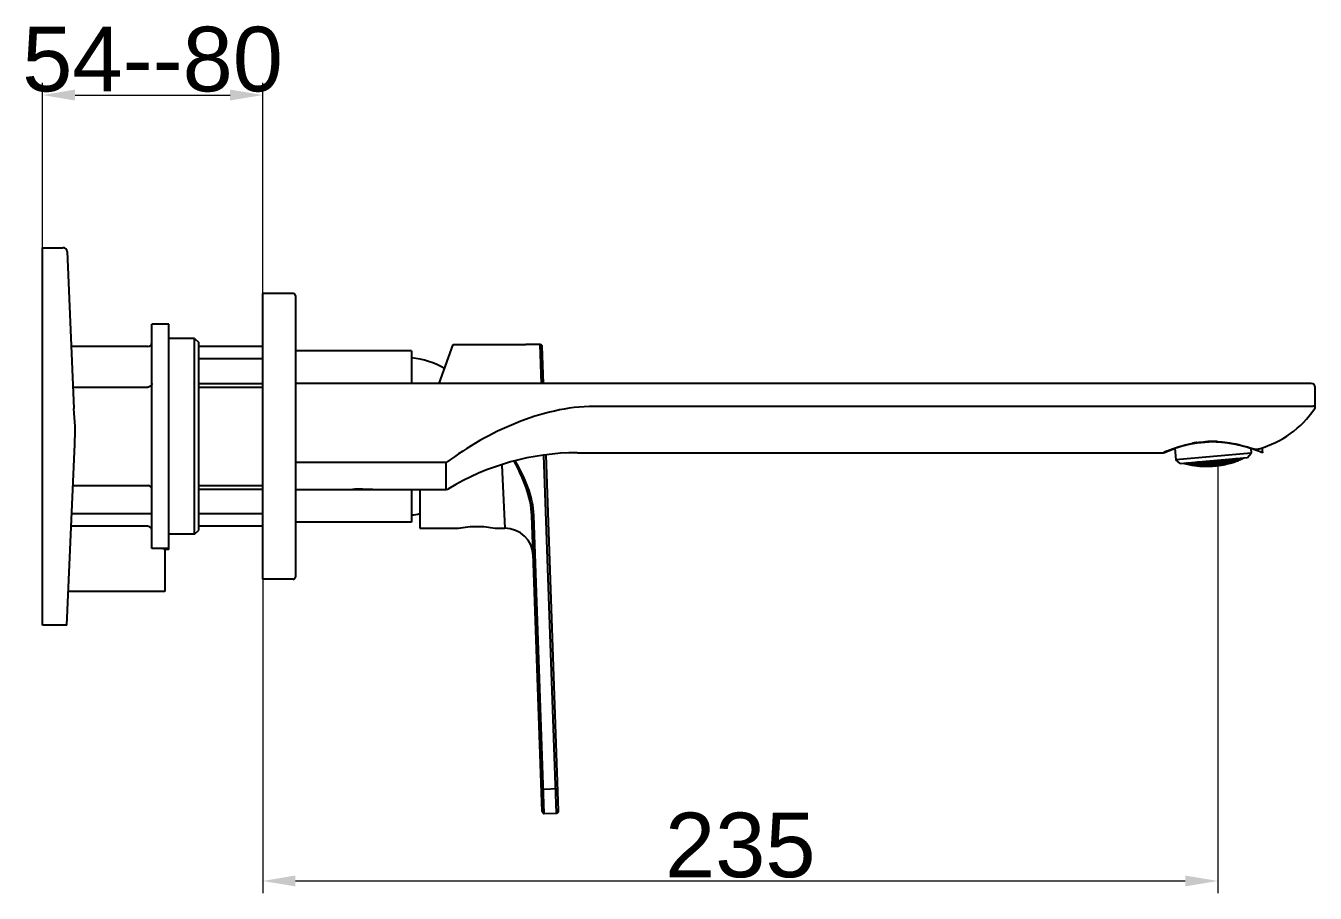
# Model space of a CAD drawing. Header units: millimetres. Extents: x 0 to 460316, y -63250 to 103204.
# Drawn here: x 204769.4 to 205085.5, y 47240.8 to 47453.4 of the extents above; entities that cross this region are included whole.
import ezdxf

# ---------------------------------------------------------------- set-up
doc = ezdxf.new("R2010")
doc.units = ezdxf.units.MM
doc.header["$LTSCALE"] = 25
doc.linetypes.add('HIDDEN', pattern=[9.525, 6.35, -3.175])
doc.layers.add('02___PRT_ALL_AXES', color=7, linetype='Continuous')
doc.layers.add('DEFAULT_2', color=8, linetype='HIDDEN')
doc.styles.add('样式 1', font='arial.ttf')
doc.dimstyles.new('标准12号', dxfattribs={"dimtxt": 10, "dimasz": 8, "dimexe": 3, "dimexo": 0, "dimtad": 1, "dimdec": 1, "dimdsep": 46, "dimtxsty": '样式 1', "dimcen": 0, "dimclrd": 256, "dimclre": 256, "dimclrt": 7, "dimadec": 0, "dimazin": 0, "dimtfac": 1, "dimtdec": 1, "dimtmove": 0, "dimatfit": 3, "dimfxl": 4, "dimlwd": 9, "dimlwe": 9, "dimarcsym": 0})

# ---------------------------------------------------------------- blocks, each defined once
blk = doc.blocks.new('*D416')
at = {"lineweight": 9}
for p, q in [((204773.45, 47399.05), (204773.45, 47439.46)), ((204827.45, 47387.78), (204827.45, 47439.46)), ((204781.45, 47436.46), (204819.45, 47436.46))]:
    blk.add_line(p, q, dxfattribs=at)
for points in [[(204781.45, 47437.79), (204781.45, 47435.12), (204773.45, 47436.46)], [(204819.45, 47437.79), (204819.45, 47435.12), (204827.45, 47436.46)]]:
    blk.add_solid(points)
at = {"layer": 'Defpoints', "color": 0}
for p in [(204827.45, 47436.46), (204773.45, 47399.05), (204827.45, 47387.78)]:
    blk.add_point(p, dxfattribs=at)
at = {"color": 7, "insert": (204800.45, 47445.17), "char_height": 10, "attachment_point": 5, "style": '样式 1'}
blk.add_mtext('{\\H1.58333x;54--80}', dxfattribs=at)
blk = doc.blocks.new('*D417')
at = {"lineweight": 9}
for p, q in [((205061.58, 47345.66), (205061.58, 47240.84)), ((204827.45, 47317.8), (204827.45, 47240.84)), ((204835.45, 47243.84), (205053.58, 47243.84))]:
    blk.add_line(p, q, dxfattribs=at)
for points in [[(204835.45, 47245.18), (204835.45, 47242.51), (204827.45, 47243.84)], [(205053.58, 47245.18), (205053.58, 47242.51), (205061.58, 47243.84)]]:
    blk.add_solid(points)
at = {"layer": 'Defpoints', "color": 0}
for p in [(205061.58, 47345.66), (204827.45, 47317.8), (205061.58, 47243.84)]:
    blk.add_point(p, dxfattribs=at)
at = {"color": 7, "insert": (204944.52, 47252.56), "char_height": 10, "attachment_point": 5, "style": '样式 1'}
blk.add_mtext('{\\H1.58333x;235}', dxfattribs=at)

msp = doc.modelspace()

# ---------------------------------------------------------------- linework, layer by layer
at = {"color": 7, "linetype": 'Continuous'}
for p, q in [((204773.45, 47306.55), (204773.45, 47399.05)), ((204773.45, 47399.05), (204778.49, 47399.05)), ((204779.49, 47398.09), (204781.16, 47359.61)), ((204827.45, 47317.8), (204827.45, 47387.8)), ((204834.95, 47387.8), (204827.45, 47387.8)), ((204835.45, 47387.3), (204835.45, 47318.3)), ((204799.25, 47374.8), (204780.5, 47374.8)), ((204810.75, 47376.8), (204804.45, 47376.8)), ((204810.75, 47328.8), (204810.75, 47376.8)), ((204810.75, 47376.8), (204811.75, 47375.8)), ((204811.75, 47329.8), (204811.75, 47375.8)), ((204870.68, 47365.8), (204874.14, 47375.3)), ((204874.14, 47375.3), (204891.95, 47375.3)), ((204895.8, 47365.8), (204895.47, 47375.3)), ((204896.29, 47365.8), (204895.97, 47374.81)), ((204863.95, 47373.8), (204835.45, 47373.8)), ((204863.95, 47373.8), (204863.95, 47365.8)), ((204780.93, 47364.86), (204799.25, 47364.86)), ((204811.75, 47365.76), (204827.45, 47365.76)), ((204811.75, 47364.86), (204827.45, 47364.86)), ((205084.45, 47365.8), (204835.45, 47365.8)), ((205085.45, 47360.12), (205085.45, 47364.8)), ((205077.4, 47360.14), (204908.69, 47360.14)), ((205077.45, 47360.14), (205077.4, 47360.14)), ((204779.45, 47306.55), (204781.37, 47350.88)), ((204904.62, 47348.8), (205048.15, 47348.8)), ((205051.03, 47349.93), (205051.27, 47347.08)), ((205055.52, 47351.12), (205060.32, 47351.54)), ((205056.05, 47351.17), (205055.53, 47351.12)), ((205059.66, 47351.54), (205056.05, 47351.17)), ((205059.74, 47351.54), (205056.06, 47351.16)), ((205069.68, 47349.95), (205069.79, 47348.7)), ((204872.45, 47346.38), (204835.45, 47346.38)), ((204872.45, 47339.8), (204872.45, 47346.38)), ((204886.06, 47345.78), (204886.77, 47330.3)), ((204899.47, 47260.49), (204896.4, 47348.23)), ((204899.95, 47261.01), (204896.9, 47348.27)), ((205069.79, 47348.7), (205051.27, 47347.08)), ((205052.36, 47346.17), (205051.27, 47347.08)), ((205052.36, 47346.17), (205068.88, 47347.62)), ((205053.25, 47346.25), (205053.28, 47346.24)), ((205053.25, 47346.25), (205053.28, 47346.24)), ((205053.28, 47346.25), (205053.26, 47346.25)), ((205053.28, 47346.25), (205053.26, 47346.25)), ((205053.37, 47346.22), (205053.37, 47346.26)), ((205053.56, 47346.27), (205053.54, 47346.28)), ((205053.56, 47346.27), (205053.54, 47346.28)), ((205053.56, 47346.28), (205053.56, 47346.27)), ((205053.61, 47346.16), (205053.6, 47346.16)), ((205053.61, 47346.16), (205053.6, 47346.16)), ((205053.72, 47346.23), (205053.84, 47346.28)), ((205054.09, 47346.04), (205054.09, 47346.09)), ((205054.27, 47346), (205054.25, 47346.01)), ((205054.32, 47346.04), (205054.3, 47346.2)), ((205054.31, 47345.99), (205054.9, 47346.04)), ((205054.32, 47345.99), (205054.38, 47345.98)), ((205054.32, 47345.99), (205054.38, 47345.98)), ((205054.38, 47345.98), (205054.47, 47345.96)), ((205054.38, 47345.98), (205054.47, 47345.96)), ((205054.48, 47346.34), (205054.5, 47346.19)), ((205054.61, 47346.3), (205054.5, 47346.19)), ((205054.58, 47345.93), (205054.62, 47345.92)), ((205054.58, 47345.93), (205054.62, 47345.92)), ((205054.59, 47345.93), (205054.59, 47345.9)), ((205054.61, 47346.02), (205054.62, 47345.92)), ((205054.65, 47346.15), (205054.76, 47346.26)), ((205054.66, 47346.02), (205054.67, 47345.87)), ((205054.7, 47346.38), (205054.71, 47346.3)), ((205055.1, 47345.91), (205055.09, 47345.99)), ((205055.19, 47345.99), (205055.16, 47345.99)), ((205055.18, 47345.99), (205055.16, 47345.99)), ((205055.17, 47346.21), (205055.19, 47345.99)), ((205055.18, 47345.99), (205055.19, 47345.99)), ((205055.18, 47345.99), (205055.18, 47345.96)), ((205055.32, 47345.96), (205055.3, 47346.2)), ((205055.4, 47346.42), (205055.42, 47346.22)), ((205055.53, 47346.37), (205055.42, 47346.22)), ((205055.57, 47346.19), (205055.68, 47346.34)), ((205055.62, 47346.46), (205055.63, 47346.38)), ((205055.95, 47346.03), (205055.96, 47345.89)), ((205056.07, 47345.99), (205055.96, 47345.89)), ((205056.11, 47345.87), (205056.23, 47345.97)), ((205056.17, 47346), (205056.14, 47346.31)), ((205056.32, 47346.52), (205056.33, 47346.35)), ((205056.43, 47346.53), (205056.33, 47346.35)), ((205056.48, 47345.6), (205056.53, 47345.59)), ((205056.48, 47345.6), (205056.53, 47345.59)), ((205056.49, 47346.32), (205056.59, 47346.53)), ((205056.62, 47345.95), (205056.64, 47345.74)), ((205056.78, 47345.73), (205056.76, 47345.94)), ((205056.88, 47345.97), (205056.86, 47346.16)), ((205056.99, 47346.12), (205056.88, 47345.97)), ((205057.03, 47345.95), (205057.14, 47346.1)), ((205057.08, 47346.14), (205057.05, 47346.53)), ((205057.08, 47345.67), (205057.09, 47345.67)), ((205057.08, 47345.67), (205057.09, 47345.67)), ((205057.24, 47346.6), (205057.24, 47346.59)), ((205057.24, 47346.6), (205057.24, 47346.59)), ((205057.24, 47346.6), (205057.24, 47346.59)), ((205057.4, 47345.83), (205057.41, 47345.7)), ((205057.49, 47345.77), (205057.41, 47345.7)), ((205057.56, 47345.69), (205057.68, 47345.79)), ((205057.56, 47345.66), (205057.57, 47345.66)), ((205057.62, 47345.82), (205057.6, 47346.11)), ((205057.79, 47346.15), (205057.77, 47346.39)), ((205057.89, 47346.35), (205057.79, 47346.15)), ((205057.94, 47346.14), (205058.04, 47346.34)), ((205057.99, 47346.38), (205057.96, 47346.66)), ((205058.07, 47345.8), (205058.09, 47345.61)), ((205058.22, 47345.6), (205058.21, 47345.8)), ((205058.32, 47345.83), (205058.31, 47346.01)), ((205058.44, 47345.98), (205058.32, 47345.83)), ((205058.48, 47345.82), (205058.59, 47345.97)), ((205058.53, 47346.01), (205058.5, 47346.37)), ((205058.69, 47346.44), (205058.66, 47346.72)), ((205058.79, 47346.69), (205058.69, 47346.44)), ((205058.84, 47346.44), (205058.94, 47346.68)), ((205058.84, 47345.74), (205058.85, 47345.62)), ((205058.93, 47345.69), (205058.85, 47345.62)), ((205058.88, 47346.73), (205058.86, 47346.74)), ((205058.88, 47346.73), (205058.86, 47346.74)), ((205058.88, 47346.74), (205058.88, 47346.73)), ((205059, 47345.61), (205059.12, 47345.72)), ((205059, 47345.59), (205059.02, 47345.59)), ((205059.06, 47345.74), (205059.04, 47346.01)), ((205059.06, 47345.74), (205059.12, 47345.74)), ((205059.06, 47345.74), (205059.12, 47345.74)), ((205059.23, 47346.07), (205059.21, 47346.29)), ((205059.34, 47346.26), (205059.23, 47346.07)), ((205059.38, 47346.06), (205059.49, 47346.26)), ((205059.43, 47346.3), (205059.39, 47346.75)), ((205059.51, 47345.75), (205059.53, 47345.58)), ((205059.66, 47345.58), (205059.64, 47345.76)), ((205059.66, 47345.58), (205059.96, 47345.6)), ((205059.76, 47345.8), (205059.75, 47345.96)), ((205059.87, 47345.95), (205059.76, 47345.8)), ((205059.91, 47345.8), (205060.02, 47345.95)), ((205059.97, 47345.98), (205059.94, 47346.33)), ((205060.02, 47345.98), (205059.97, 47345.98)), ((205060.02, 47345.98), (205059.97, 47345.98)), ((205060.13, 47346.41), (205060.1, 47346.68)), ((205060.23, 47346.65), (205060.13, 47346.41)), ((205060.27, 47346.41), (205060.38, 47346.65)), ((205060.28, 47345.74), (205060.29, 47345.64)), ((205060.37, 47345.71), (205060.29, 47345.64)), ((205060.31, 47346.87), (205060.32, 47346.7)), ((205060.44, 47345.64), (205060.55, 47345.74)), ((205060.44, 47345.62), (205060.45, 47345.62)), ((205060.5, 47345.76), (205060.48, 47346.02)), ((205060.55, 47345.77), (205060.5, 47345.76)), ((205060.55, 47345.77), (205060.5, 47345.76)), ((205060.63, 47345.61), (205060.66, 47345.61)), ((205060.66, 47346.08), (205060.65, 47346.3)), ((205060.77, 47346.28), (205060.66, 47346.08)), ((205060.81, 47346.09), (205060.92, 47346.29)), ((205060.86, 47346.32), (205060.83, 47346.75)), ((205060.91, 47346.33), (205060.86, 47346.32)), ((205060.91, 47346.33), (205060.86, 47346.32)), ((205060.94, 47345.8), (205060.96, 47345.65)), ((205061.01, 47346.93), (205061.01, 47346.86)), ((205061.09, 47345.66), (205061.07, 47345.82)), ((205061.19, 47345.87), (205061.18, 47346.02)), ((205061.3, 47346.01), (205061.19, 47345.87)), ((205061.34, 47345.88), (205061.45, 47346.03)), ((205061.37, 47346.38), (205061.4, 47346.05)), ((205061.39, 47345.68), (205061.42, 47345.68)), ((205061.45, 47346.06), (205061.4, 47346.05)), ((205061.45, 47346.06), (205061.4, 47346.05)), ((205061.56, 47346.47), (205061.53, 47346.74)), ((205061.66, 47346.72), (205061.56, 47346.47)), ((205061.7, 47346.49), (205061.81, 47346.73)), ((205061.71, 47345.76), (205061.7, 47345.85)), ((205061.8, 47345.83), (205061.71, 47345.76)), ((205061.73, 47346.99), (205061.75, 47346.77)), ((205061.86, 47345.76), (205061.77, 47345.75)), ((205061.77, 47345.72), (205061.8, 47345.72)), ((205061.8, 47345.69), (205061.77, 47345.69)), ((205061.86, 47345.77), (205061.98, 47345.87)), ((205061.86, 47345.77), (205062.03, 47345.79)), ((205061.92, 47345.89), (205061.9, 47346.12)), ((205061.97, 47345.9), (205061.92, 47345.89)), ((205061.97, 47345.9), (205061.92, 47345.89)), ((205062.09, 47346.2), (205062.07, 47346.4)), ((205062.2, 47346.4), (205062.09, 47346.2)), ((205062.24, 47346.22), (205062.34, 47346.42)), ((205062.29, 47346.44), (205062.25, 47346.86)), ((205062.33, 47346.46), (205062.29, 47346.44)), ((205062.33, 47346.46), (205062.29, 47346.44)), ((205062.37, 47345.96), (205062.38, 47345.82)), ((205062.44, 47346.97), (205062.43, 47347.05)), ((205062.51, 47345.84), (205062.5, 47345.99)), ((205062.61, 47346.04), (205062.6, 47346.18)), ((205062.76, 47346.06), (205062.87, 47346.21)), ((205062.82, 47346.23), (205062.79, 47346.54)), ((205062.86, 47346.24), (205062.82, 47346.23)), ((205062.86, 47346.24), (205062.82, 47346.23)), ((205062.98, 47346.64), (205062.95, 47346.9)), ((205063.08, 47346.89), (205062.98, 47346.64)), ((205063.12, 47346.67), (205063.23, 47346.91)), ((205063.13, 47345.98), (205063.12, 47346.06)), ((205063.22, 47346.06), (205063.13, 47345.98)), ((205063.16, 47347.12), (205063.17, 47346.95)), ((205063.21, 47346.96), (205063.17, 47346.95)), ((205063.21, 47346.96), (205063.17, 47346.95)), ((205063.19, 47345.95), (205063.22, 47345.95)), ((205063.19, 47345.95), (205063.22, 47345.95)), ((205063.28, 47345.99), (205063.29, 47345.99)), ((205063.29, 47346.02), (205063.39, 47346.11)), ((205063.34, 47346.11), (205063.32, 47346.33)), ((205063.39, 47346.12), (205063.34, 47346.11)), ((205063.39, 47346.12), (205063.34, 47346.11)), ((205063.51, 47346.42), (205063.49, 47346.62)), ((205063.61, 47346.62), (205063.51, 47346.42)), ((205063.65, 47346.45), (205063.76, 47346.65)), ((205063.7, 47346.67), (205063.67, 47347.07)), ((205063.75, 47346.69), (205063.7, 47346.67)), ((205063.75, 47346.69), (205063.7, 47346.67)), ((205063.78, 47346.21), (205063.79, 47346.09)), ((205063.92, 47346.12), (205063.91, 47346.25)), ((205064.03, 47346.31), (205064.01, 47346.45)), ((205064.17, 47346.34), (205064.28, 47346.49)), ((205064.23, 47346.5), (205064.2, 47346.81)), ((205064.27, 47346.52), (205064.23, 47346.5)), ((205064.27, 47346.52), (205064.23, 47346.5)), ((205064.39, 47346.92), (205064.37, 47347.17)), ((205064.49, 47347.17), (205064.39, 47346.92)), ((205064.53, 47346.96), (205064.64, 47347.2)), ((205064.54, 47346.3), (205064.53, 47346.38)), ((205064.64, 47346.38), (205064.54, 47346.3)), ((205064.61, 47347.24), (205064.58, 47347.23)), ((205064.61, 47347.24), (205064.58, 47347.23)), ((205064.58, 47347.24), (205064.58, 47347.23)), ((205064.67, 47346.32), (205064.69, 47346.33)), ((205064.69, 47346.35), (205064.8, 47346.44)), ((205064.74, 47346.44), (205064.73, 47346.65)), ((205064.79, 47346.46), (205064.74, 47346.44)), ((205064.79, 47346.46), (205064.74, 47346.44)), ((205064.91, 47346.34), (205064.87, 47346.32)), ((205064.91, 47346.34), (205064.87, 47346.32)), ((205064.89, 47346.35), (205064.91, 47346.36)), ((205064.89, 47346.35), (205064.91, 47346.36)), ((205064.91, 47346.75), (205064.9, 47346.94)), ((205065.02, 47346.95), (205064.91, 47346.75)), ((205065.06, 47346.79), (205065.17, 47346.99)), ((205065.11, 47347.01), (205065.09, 47347.29)), ((205065.15, 47347.02), (205065.11, 47347.01)), ((205065.15, 47347.02), (205065.11, 47347.01)), ((205065.18, 47346.57), (205065.19, 47346.46)), ((205065.32, 47346.5), (205065.31, 47346.62)), ((205065.43, 47346.69), (205065.42, 47346.81)), ((205065.63, 47346.89), (205065.61, 47347.18)), ((205065.67, 47346.91), (205065.63, 47346.89)), ((205065.67, 47346.91), (205065.63, 47346.89)), ((205065.79, 47347.3), (205065.79, 47347.35)), ((205065.94, 47346.72), (205065.93, 47346.8)), ((205065.94, 47347.35), (205065.94, 47347.36)), ((205065.94, 47347.35), (205065.94, 47347.36)), ((205066.04, 47346.82), (205065.94, 47346.72)), ((205066.08, 47346.78), (205066.09, 47346.78)), ((205066.08, 47346.78), (205066.09, 47346.78)), ((205066.09, 47346.76), (205066.08, 47346.75)), ((205066.09, 47346.76), (205066.08, 47346.76)), ((205066.09, 47346.78), (205066.2, 47346.88)), ((205066.14, 47346.87), (205066.13, 47347.07)), ((205066.19, 47346.89), (205066.14, 47346.87)), ((205066.19, 47346.89), (205066.14, 47346.87)), ((205066.31, 47347.18), (205066.29, 47347.36)), ((205066.42, 47347.39), (205066.31, 47347.18)), ((205066.46, 47347.24), (205066.55, 47347.41)), ((205066.58, 47347.04), (205066.59, 47346.94)), ((205066.71, 47346.99), (205066.71, 47347.1)), ((205066.72, 47347), (205066.71, 47346.99)), ((205066.72, 47347), (205066.71, 47346.99)), ((205066.72, 47347), (205066.71, 47346.99)), ((205066.71, 47346.96), (205066.73, 47346.97)), ((205066.71, 47346.96), (205066.73, 47346.97)), ((205066.73, 47346.97), (205066.72, 47347)), ((205066.82, 47347.17), (205066.81, 47347.29)), ((205066.9, 47347.27), (205066.82, 47347.17)), ((205066.98, 47347.1), (205067.01, 47347.1)), ((205067.02, 47347.45), (205067.02, 47347.38)), ((205067.07, 47347.4), (205067.02, 47347.38)), ((205067.07, 47347.4), (205067.02, 47347.38)), ((205067.14, 47347.16), (205067.14, 47347.17)), ((205067.43, 47347.36), (205067.32, 47347.26)), ((205067.32, 47347.26), (205067.32, 47347.32)), ((205067.38, 47347.26), (205067.37, 47347.26)), ((205067.38, 47347.26), (205067.37, 47347.26)), ((205067.44, 47347.37), (205067.43, 47347.36)), ((205067.44, 47347.37), (205067.43, 47347.36)), ((205067.46, 47347.31), (205067.47, 47347.32)), ((205067.46, 47347.31), (205067.47, 47347.32)), ((205067.47, 47347.33), (205067.58, 47347.43)), ((205067.47, 47347.32), (205067.47, 47347.33)), ((205067.47, 47347.32), (205067.47, 47347.33)), ((205067.48, 47347.31), (205067.47, 47347.3)), ((205067.48, 47347.31), (205067.47, 47347.3)), ((205067.52, 47347.5), (205067.53, 47347.42)), ((205067.58, 47347.44), (205067.53, 47347.42)), ((205067.58, 47347.44), (205067.53, 47347.42)), ((205067.61, 47347.37), (205067.59, 47347.36)), ((205067.61, 47347.37), (205067.59, 47347.36)), ((205067.82, 47347.46), (205067.82, 47347.46)), ((205067.97, 47347.54), (205067.93, 47347.52)), ((205067.97, 47347.54), (205067.93, 47347.52)), ((205068.88, 47347.62), (205069.79, 47348.7)), ((205059.66, 47345.5), (205059.69, 47345.5)), ((204780.93, 47340.73), (204799.25, 47340.73)), ((204811.75, 47340.73), (204827.45, 47340.73)), ((204811.75, 47339.83), (204827.45, 47339.83)), ((204835.45, 47339.8), (204872.45, 47339.8)), ((204863.95, 47339.8), (204863.95, 47331.8)), ((204865.95, 47339.8), (204865.95, 47330.3)), ((204800.25, 47333.8), (204780.63, 47333.8)), ((204893.42, 47333.39), (204893.92, 47333.4)), ((204895.95, 47260.87), (204893.42, 47333.39)), ((204896.47, 47260.38), (204893.92, 47333.4)), ((204799.25, 47330.8), (204780.5, 47330.8)), ((204810.75, 47328.8), (204811.75, 47329.8)), ((204863.95, 47331.8), (204835.45, 47331.8)), ((204884.45, 47330.3), (204886.77, 47330.3)), ((204810.75, 47328.8), (204804.45, 47328.8)), ((204834.95, 47317.8), (204827.45, 47317.8)), ((204779.45, 47306.55), (204773.45, 47306.55)), ((204895.76, 47266.36), (204896.26, 47266.38)), ((204896.26, 47266.38), (204899.76, 47266.5)), ((204896.47, 47260.38), (204899.47, 47260.49))]:
    msp.add_line(p, q, dxfattribs=at)
for centre, radius, start, end in [((204778.49, 47398.05), 1, 2.4799, 90.0002), ((204834.95, 47387.3), 0.5, 0, 90), ((204799.25, 47375.8), 1, 270, 0), ((204895.47, 47374.8), 0.5, 2.0018, 90), ((205084.45, 47364.8), 1, 0, 90), ((205064.83, 47373.62), 24.83, 286.1842, 325.432), ((205084.45, 47360.1), 1, 325.4318, 0.0004), ((204904.62, 47287.8), 61, 90.0004, 121.2582), ((205053.38, 47346.84), 0.605, 256.7649, 259.7511), ((205058.91, 47366.44), 20.97, 254.4235, 254.7081), ((205057.1, 47358.99), 13.3, 253.311, 253.7482), ((205058.15, 47364.2), 18.6, 255.138, 255.3146), ((205053.54, 47346.81), 0.617, 254.6741, 259.7674), ((205058.14, 47364.18), 18.59, 255.3145, 255.8557), ((205058.19, 47364.16), 18.58, 255.158, 257.4446), ((205057.67, 47364.12), 18.33, 256.7987, 257.228), ((205053.36, 47346.84), 0.605, 290.2489, 293.2351), ((205058.13, 47364.15), 18.55, 255.9, 257.427), ((205057.99, 47359.18), 13.66, 251.3311, 251.738), ((205057.95, 47359.05), 13.52, 251.735, 253.9767), ((205058.06, 47359.09), 13.57, 251.3518, 253.5828), ((205057.4, 47364.03), 18.1, 258.6451, 260.9497), ((205057.35, 47364.02), 18.06, 258.8657, 260.9235), ((205054.11, 47346.59), 0.545, 268.495, 281.505), ((205057.41, 47358.77), 13.16, 255.6611, 255.8725), ((205057.4, 47358.75), 13.14, 255.8725, 256.083), ((205058.02, 47358.95), 13.43, 253.5861, 254.0011), ((205057.4, 47358.73), 13.12, 256.083, 256.2927), ((205054.26, 47346.55), 0.546, 268.4846, 272.815), ((205057.5, 47358.76), 13.16, 255.7729, 255.9474), ((205054.26, 47346.55), 0.545, 272.8402, 281.516), ((205057.86, 47364.05), 18.36, 258.8678, 259.4067), ((205057.91, 47364.06), 18.39, 258.8888, 259.1122), ((205059.46, 47359.47), 14.04, 249.0873, 249.7843), ((205058.64, 47364.15), 18.67, 257.1148, 257.4666), ((205059.57, 47359.5), 14.07, 249.0415, 249.4278), ((205058.91, 47359.19), 13.75, 251.5068, 251.8932), ((205054.89, 47346.62), 0.781, 247.0195, 249.2738), ((205059.55, 47359.46), 14.02, 249.4278, 249.7908), ((205054.87, 47346.57), 0.72, 249.2444, 254.0094), ((205058.87, 47359.07), 13.62, 251.8908, 253.8857), ((205058.98, 47359.09), 13.65, 251.5148, 253.7483), ((205058.71, 47366.4), 20.92, 258.8867, 260.4813), ((205057.08, 47363.95), 17.81, 262.3484, 262.5451), ((205057.13, 47363.93), 17.83, 262.3755, 264.6788), ((205057.08, 47363.93), 17.79, 262.5447, 264.6565), ((205058.84, 47358.96), 13.5, 253.8883, 254.1363), ((205054.78, 47346.57), 0.729, 296.0131, 301.8193), ((205054.76, 47346.61), 0.752, 301.2425, 303.636), ((205054.75, 47346.62), 0.791, 301.7613, 302.973), ((205059.21, 47366.44), 20.88, 258.8594, 264.1216), ((205058.7, 47366.39), 20.91, 260.4815, 263.8998), ((205057.59, 47363.93), 18.11, 262.8106, 264.8433), ((205059.26, 47365.96), 20.39, 258.8669, 262.6332), ((205060.38, 47359.55), 14.05, 249.0412, 249.7905), ((205060.49, 47359.58), 14.06, 249.0875, 249.4411), ((205059.83, 47359.25), 13.78, 251.5684, 251.9361), ((205060.47, 47359.54), 14.02, 249.4411, 249.7846), ((205059.79, 47359.11), 13.64, 251.933, 254.1876), ((205059.9, 47359.16), 13.67, 251.5653, 253.8092), ((205056.82, 47363.88), 17.54, 266.1073, 266.3024), ((205056.87, 47363.86), 17.57, 266.1292, 268.4413), ((205056.82, 47363.86), 17.52, 266.3022, 268.4251), ((205059.86, 47359.03), 13.54, 253.8125, 254.191), ((205059.32, 47358.71), 13.24, 255.9506, 258.3124), ((205057.33, 47363.87), 17.91, 266.2934, 266.4786), ((205057.33, 47363.86), 17.89, 266.4784, 268.5624), ((205057.38, 47363.86), 17.93, 266.3093, 268.5743), ((205060.71, 47359.23), 13.63, 251.5142, 254.142), ((205060.81, 47359.26), 13.64, 251.5036, 253.7705), ((205058.7, 47366.37), 20.89, 264.0227, 264.7835), ((205056.61, 47363.83), 17.3, 269.9338, 272.2651), ((205057.84, 47363.87), 18.17, 266.656, 267.6119), ((205059.25, 47365.94), 20.36, 263.0129, 263.8682), ((205058.7, 47366.36), 20.88, 264.7835, 265.8649), ((205060.17, 47358.86), 13.32, 255.9534, 256.3374), ((205060.77, 47359.13), 13.5, 253.7739, 254.1362), ((205060.14, 47358.75), 13.21, 256.3349, 258.5835), ((205060.24, 47358.8), 13.24, 255.9462, 258.1856), ((205056.56, 47363.82), 17.25, 271.6865, 272.2577), ((205057.07, 47363.82), 17.68, 270.041, 272.323), ((205057.84, 47363.85), 18.16, 267.6119, 268.6606), ((205057.89, 47363.85), 18.18, 267.4453, 268.6688), ((205059.21, 47366.41), 20.85, 264.1751, 265.1903), ((205057.12, 47363.82), 17.71, 270.0517, 272.3287), ((205061.63, 47359.38), 13.55, 251.3505, 253.9965), ((205053.26, 47348.39), 4.51, 336.2529, 336.8651), ((205061.73, 47359.42), 13.56, 251.3278, 253.6296), ((205059.21, 47366.41), 20.85, 265.1903, 266.0888), ((205059.64, 47358.48), 12.98, 260.3715, 260.7819), ((205056.68, 47346.63), 1.18, 313.0471, 315.6325), ((205060.22, 47358.69), 13.13, 258.1883, 258.5821), ((205059.73, 47358.47), 12.97, 260.3713, 261.1589), ((205059.63, 47358.43), 12.93, 260.8531, 261.8192), ((205057.58, 47363.82), 18.01, 270.1301, 270.306), ((205057.58, 47363.81), 18, 270.306, 272.371), ((205057.63, 47363.82), 18.03, 270.1377, 272.3751), ((205059.73, 47358.44), 12.93, 261.1592, 261.4055), ((205059.72, 47358.39), 12.89, 261.4049, 262.7399), ((205059.25, 47365.92), 20.35, 265.8783, 266.7266), ((205059.21, 47366.4), 20.84, 266.0888, 268.11), ((205061.06, 47358.89), 13.18, 255.8635, 258.5078), ((205061.69, 47359.28), 13.42, 253.6332, 253.98), ((205061.16, 47358.92), 13.18, 255.8501, 258.1148), ((205056.81, 47363.81), 17.46, 273.8477, 276.1523), ((205056.87, 47363.81), 17.51, 273.8506, 276.1494), ((205058.09, 47363.83), 18.23, 270.4187, 271.3607), ((205059.25, 47365.92), 20.34, 267.101, 267.9469), ((205060.55, 47358.58), 12.96, 260.3402, 260.7403), ((205061.14, 47358.81), 13.07, 258.1176, 258.4993), ((205060.54, 47358.49), 12.87, 260.7385, 262.9843), ((205060.64, 47358.53), 12.89, 260.3311, 262.5694), ((205058.09, 47363.82), 18.22, 271.3607, 272.4042), ((205058.14, 47363.82), 18.24, 271.1944, 272.4068), ((205059.21, 47366.4), 20.83, 268.1101, 269.1713), ((205057.33, 47363.8), 17.83, 273.8716, 274.0432), ((205057.33, 47363.8), 17.84, 274.0433, 276.1283), ((205057.38, 47363.8), 17.87, 273.8738, 276.1262), ((205062.51, 47359.46), 13.3, 253.2496, 253.7481), ((205061.97, 47359.06), 13.07, 255.682, 258.3512), ((205062.07, 47359.09), 13.07, 255.6583, 257.9608), ((205056.56, 47363.82), 17.25, 277.7423, 278.3135), ((205060.06, 47358.27), 12.72, 264.7904, 265.2121), ((205059.21, 47366.39), 20.83, 269.1713, 270.0555), ((205058.13, 47346.55), 1.18, 313.0282, 315.3387), ((205056.61, 47363.83), 17.3, 277.7349, 280.0662), ((205060.63, 47358.45), 12.81, 262.5715, 262.9804), ((205060.16, 47358.27), 12.71, 264.7877, 265.5788), ((205060.06, 47358.24), 12.69, 265.274, 266.2431), ((205057.84, 47363.81), 18.11, 274.0573, 276.1112), ((205057.89, 47363.81), 18.13, 273.8902, 276.1098), ((205060.16, 47358.25), 12.69, 265.579, 265.8164), ((205060.15, 47358.22), 12.65, 265.816, 267.1648), ((205059.21, 47366.39), 20.83, 270.0556, 272.0623), ((205059.25, 47365.91), 20.34, 269.9384, 270.7802), ((205061.46, 47358.65), 12.8, 260.2351, 262.8992), ((205062.05, 47358.98), 12.95, 257.9637, 258.3339), ((205061.55, 47358.68), 12.8, 260.2208, 262.4868), ((205057.07, 47363.82), 17.68, 277.677, 279.959), ((205057.12, 47363.82), 17.71, 277.6713, 279.9483), ((205062.89, 47359.27), 12.9, 255.3973, 258.1055), ((205059.25, 47365.91), 20.33, 271.1521, 271.9928), ((205058.7, 47366.34), 20.86, 272.7097, 275.5878), ((205062.98, 47359.28), 12.86, 255.6561, 258.0752), ((205060.98, 47358.39), 12.67, 264.7439, 265.1596), ((205061.54, 47358.6), 12.72, 262.489, 262.89), ((205061.07, 47358.37), 12.62, 264.7349, 266.9746), ((205060.97, 47358.33), 12.61, 265.1584, 267.4036), ((205058.57, 47361.54), 15.99, 274.9761, 276.1671), ((205058.4, 47363.83), 18.31, 274.8931, 276.0994), ((205059.21, 47366.39), 20.83, 272.0624, 272.2925), ((205057.58, 47363.82), 18, 277.7919, 279.8699), ((205057.63, 47363.82), 18.03, 277.6249, 279.8623), ((205059.21, 47366.39), 20.83, 272.2925, 273.1224), ((205062.37, 47358.84), 12.66, 260.0566, 262.7527), ((205062.46, 47358.86), 12.64, 260.0334, 262.7337), ((205056.8, 47363.87), 17.52, 281.575, 283.893), ((205060.51, 47358.16), 12.54, 269.2181, 269.65), ((205059.21, 47366.39), 20.82, 273.1225, 273.9169), ((205059.13, 47366.38), 20.86, 273.3493, 276.2277), ((205059.56, 47346.58), 1.19, 313.2336, 315.1878), ((205056.86, 47363.86), 17.57, 281.5587, 283.8708), ((205061.07, 47358.31), 12.56, 266.9761, 267.3993), ((205060.61, 47358.17), 12.53, 269.2151, 270.0099), ((205060.51, 47358.15), 12.52, 269.7038, 270.6762), ((205058.09, 47363.83), 18.23, 277.7588, 279.8088), ((205058.14, 47363.83), 18.25, 277.5934, 279.804), ((205060.61, 47358.16), 12.52, 270.01, 270.2399), ((205059.21, 47366.39), 20.83, 273.9991, 276.0009), ((205060.61, 47358.14), 12.5, 270.2397, 271.6014), ((205059.25, 47365.91), 20.33, 273.9752, 274.8145), ((205061.89, 47358.51), 12.5, 264.6445, 267.3305), ((205061.98, 47358.53), 12.5, 264.6317, 266.9012), ((205057.32, 47363.86), 17.89, 281.5916, 283.7068), ((205057.37, 47363.86), 17.93, 281.4257, 283.6907), ((205054.46, 47349.16), 6.94, 340.6281, 341.2944), ((205063.28, 47359.07), 12.45, 259.7939, 262.5371), ((205058.6, 47363.85), 18.36, 277.8019, 278.7299), ((205059.25, 47365.91), 20.33, 275.1855, 276.0248), ((205054.6, 47349.17), 6.96, 340.6226, 341.338), ((205063.37, 47359.09), 12.43, 259.7612, 262.5103), ((205061.43, 47358.3), 12.45, 269.1775, 269.6082), ((205061.98, 47358.48), 12.44, 266.9027, 267.3228), ((205061.52, 47358.3), 12.42, 269.171, 271.4139), ((205061.43, 47358.28), 12.43, 269.6076, 271.8538), ((205058.6, 47363.86), 18.37, 278.73, 279.7728), ((205058.65, 47363.86), 18.38, 278.5656, 279.7704), ((205059.13, 47366.38), 20.86, 276.2279, 277.2905), ((205059.21, 47366.39), 20.82, 276.0825, 277.0639), ((205057.83, 47363.86), 18.17, 281.4957, 283.5741), ((205057.88, 47363.86), 18.19, 281.3316, 283.5631), ((205062.79, 47358.71), 12.33, 264.4912, 267.2169), ((205062.89, 47358.73), 12.3, 264.4718, 267.2025), ((205057.04, 47363.93), 17.79, 285.3436, 287.652), ((205060.98, 47346.7), 1.2, 313.5496, 315.1768), ((205059.13, 47366.38), 20.86, 277.3681, 278.1639), ((205059.21, 47366.39), 20.83, 277.1593, 277.3303), ((205057.09, 47363.93), 17.83, 285.3212, 287.6245), ((205061.52, 47358.27), 12.4, 271.4147, 271.8514), ((205061.71, 47347.92), 2.17, 274.0598, 274.3293), ((205060.71, 47360.95), 15.23, 274.3941, 275.1908), ((205059.21, 47366.39), 20.83, 277.3303, 277.7069), ((205058.33, 47363.88), 18.35, 281.4348, 283.4882), ((205058.39, 47363.88), 18.36, 281.2716, 283.4818), ((205059.21, 47366.39), 20.83, 277.7069, 277.9376), ((205061.39, 47353.93), 8.17, 274.512, 274.8524), ((205060.91, 47359.78), 14.04, 274.7886, 276.0043), ((205059.25, 47365.91), 20.33, 278.0072, 278.8479), ((205059.21, 47366.39), 20.83, 277.9377, 279.9444), ((205059.13, 47366.38), 20.87, 278.164, 280.17), ((205062.34, 47358.46), 12.28, 269.1061, 271.8152), ((205062.43, 47358.49), 12.27, 269.0971, 271.3718), ((205057.55, 47363.93), 18.11, 285.3028, 287.4228), ((205057.61, 47363.93), 18.14, 285.1409, 287.4032), ((205055.87, 47349.28), 6.96, 340.6226, 341.338), ((205063.7, 47358.96), 12.09, 264.2749, 267.0565), ((205058.84, 47363.9), 18.43, 281.47, 282.3976), ((205059.25, 47365.91), 20.34, 279.2198, 280.0616), ((205056.04, 47349.3), 6.94, 340.6281, 341.2944), ((205063.79, 47358.99), 12.06, 264.2483, 267.0368), ((205061.3, 47347.14), 1.71, 319.9979, 324.0499), ((205061.88, 47358.32), 12.32, 273.6534, 274.0979), ((205061.06, 47347.31), 2.01, 323.9942, 325.8143), ((205062.43, 47358.46), 12.24, 271.3726, 271.8114), ((205061.98, 47358.34), 12.3, 273.6517, 275.8993), ((205061.88, 47358.32), 12.32, 274.098, 276.3465), ((205058.84, 47363.92), 18.45, 282.3977, 283.445), ((205058.89, 47363.92), 18.45, 282.235, 283.4429), ((205059.21, 47366.39), 20.83, 279.9445, 281.0141), ((205059.13, 47366.38), 20.87, 280.1701, 280.3866), ((205058.06, 47363.94), 18.34, 285.1794, 287.2656), ((205058.12, 47363.94), 18.36, 285.0185, 287.2531), ((205059.13, 47366.39), 20.87, 280.3866, 281.2616), ((205063.24, 47358.69), 12.07, 269.0021, 271.759), ((205063.34, 47358.71), 12.05, 268.9892, 271.752), ((205061.42, 47358.26), 12.41, 278.1454, 278.5936), ((205059.13, 47366.39), 20.87, 281.2616, 282.1146), ((205057.27, 47364.02), 18.06, 289.2085, 291.1343), ((205062.39, 47346.92), 1.21, 313.9833, 315.305), ((205059.21, 47366.4), 20.83, 281.1027, 281.2843), ((205057.32, 47364.02), 18.1, 289.0503, 291.3549), ((205061.98, 47358.34), 12.3, 275.8994, 276.3483), ((205061.52, 47358.28), 12.4, 278.1487, 278.9509), ((205062.72, 47346.75), 0.932, 307.0265, 308.2641), ((205059.21, 47366.4), 20.84, 281.2843, 281.8899), ((205061.42, 47358.27), 12.42, 278.6354, 279.6145), ((205058.57, 47363.96), 18.48, 285.1089, 287.1729), ((205058.62, 47363.96), 18.48, 284.9482, 287.1668), ((205061.52, 47358.29), 12.41, 278.9508, 279.1699), ((205059.21, 47366.4), 20.84, 281.89, 283.9112), ((205061.52, 47358.3), 12.42, 279.1702, 280.5534), ((205059.25, 47365.92), 20.34, 282.0531, 282.899), ((205059.12, 47366.4), 20.88, 282.1147, 284.135), ((205062.79, 47358.52), 12.14, 273.6334, 274.0836), ((205062.89, 47358.54), 12.12, 273.631, 275.9123), ((205062.79, 47358.52), 12.14, 274.0838, 276.3665), ((205057.78, 47364.03), 18.34, 288.9999, 291.1327), ((205057.83, 47364.02), 18.36, 288.8424, 291.1117), ((205064.14, 47358.96), 11.79, 268.8595, 271.6818), ((205059.08, 47363.99), 18.51, 285.1532, 286.0848), ((205059.25, 47365.92), 20.35, 283.2734, 284.1217), ((205062.71, 47347.41), 1.72, 320.2044, 324.2561), ((205062.33, 47358.44), 12.26, 278.1836, 278.6407), ((205062.46, 47347.59), 2.02, 324.2, 326.0187), ((205062.89, 47358.55), 12.12, 275.9124, 276.3691), ((205062.43, 47358.48), 12.26, 278.1893, 280.443), ((205062.33, 47358.47), 12.29, 278.6416, 280.8937), ((205059.07, 47364.01), 18.54, 286.0848, 287.1401), ((205059.13, 47364.01), 18.53, 285.9243, 287.1402), ((205059.2, 47366.41), 20.85, 283.9112, 284.993), ((205059.12, 47366.4), 20.88, 284.1351, 285.2165), ((205058.29, 47364.04), 18.52, 288.8672, 290.969), ((205058.34, 47364.04), 18.53, 288.7099, 290.9569), ((205064.24, 47358.97), 11.74, 270.9816, 271.6737), ((205063.69, 47358.77), 11.89, 273.6055, 276.3945), ((205063.79, 47358.8), 11.86, 273.602, 276.398), ((205061.86, 47358.46), 12.46, 282.6673, 283.0471), ((205059.2, 47366.41), 20.85, 284.993, 285.2655), ((205059.12, 47366.4), 20.89, 285.2165, 285.4886), ((205057.54, 47364.11), 18.33, 292.772, 293.2013), ((205063.78, 47347.25), 1.22, 314.5453, 315.5765), ((205062.42, 47358.51), 12.29, 280.4424, 280.9023), ((205061.95, 47358.48), 12.45, 282.6773, 283.4832), ((205064.12, 47347.07), 0.926, 307.2861, 308.2137), ((205061.85, 47358.48), 12.49, 283.1595, 284.1419), ((205059.2, 47366.41), 20.85, 285.2655, 285.8242), ((205059.12, 47366.41), 20.89, 285.4886, 285.9773), ((205058.79, 47364.07), 18.61, 288.8045, 290.887), ((205058.85, 47364.07), 18.61, 288.6468, 290.8831), ((205061.95, 47358.5), 12.47, 283.4831, 283.699), ((205061.94, 47358.53), 12.5, 283.6996, 285.0913), ((205059.2, 47366.43), 20.87, 285.8769, 289.2711), ((205059.12, 47366.42), 20.91, 286.1002, 289.5185), ((205063.24, 47358.66), 12.05, 278.2398, 278.7086), ((205063.33, 47358.71), 12.04, 278.2476, 280.5369), ((205063.24, 47358.69), 12.08, 278.7095, 280.9976), ((205057.98, 47364.15), 18.57, 292.7082, 294.8626), ((205058.04, 47364.15), 18.58, 292.5554, 294.842), ((205059.24, 47365.95), 20.38, 287.3661, 289.6009), ((205059.3, 47364.12), 18.62, 288.8758, 290.883), ((205064.09, 47347.78), 1.73, 320.5602, 324.6111), ((205062.77, 47358.66), 12.28, 282.7809, 283.2493), ((205063.84, 47347.96), 2.04, 324.5543, 326.3705), ((205063.33, 47358.73), 12.07, 280.5363, 281.0099), ((205062.85, 47358.72), 12.29, 282.7967, 285.0582), ((205064.31, 47347.77), 1.64, 320.5511, 322.6507), ((205062.75, 47358.71), 12.34, 283.2508, 285.5082), ((205064.08, 47347.95), 1.93, 322.7003, 326.4672), ((205058.49, 47364.17), 18.7, 292.5836, 294.7099), ((205058.55, 47364.17), 18.71, 292.4304, 294.6999), ((205061.66, 47349.12), 4.51, 336.2529, 336.8651), ((205064.14, 47358.93), 11.77, 278.3168, 278.8009), ((205064.14, 47358.96), 11.8, 278.8019, 281.1403), ((205064.24, 47358.97), 11.74, 278.3263, 279.0184), ((205065.17, 47347.68), 1.23, 315.2508, 316.0003), ((205062.84, 47358.78), 12.35, 285.057, 285.5263), ((205062.35, 47358.79), 12.58, 287.2634, 288.0733), ((205059.2, 47366.44), 20.88, 289.2712, 289.6929), ((205059.24, 47365.96), 20.39, 289.632, 289.8153), ((205059.11, 47366.44), 20.92, 289.5187, 291.1133), ((205059.24, 47365.96), 20.39, 289.8153, 290.0377), ((205059, 47364.21), 18.75, 292.5465, 294.6565), ((205059.05, 47364.21), 18.75, 292.3923, 294.6565), ((205059.24, 47365.96), 20.39, 290.0377, 291.1331), ((205059.19, 47366.44), 20.88, 289.6929, 290.8962), ((205062.32, 47358.86), 12.65, 288.0742, 289.6877), ((205063.67, 47358.91), 12.04, 282.9412, 283.4276), ((205063.75, 47358.97), 12.05, 282.9624, 285.2616), ((205063.65, 47358.97), 12.09, 283.4292, 285.7245), ((205059.19, 47366.45), 20.89, 290.8962, 291.0805), ((205066.33, 47347.57), 0.72, 295.9906, 300.7556), ((205066.3, 47347.62), 0.781, 300.7262, 302.9805), ((205059.53, 47364.21), 18.66, 292.689, 293.342), ((205059.57, 47364.24), 18.67, 292.5335, 293.1961), ((205063.16, 47358.99), 12.38, 287.4596, 287.9379), ((205065.2, 47348.45), 2.07, 325.2003, 326.8773), ((205063.74, 47359.03), 12.1, 285.2603, 285.7497), ((205059.55, 47364.28), 18.71, 293.1965, 294.7096), ((205059.5, 47364.27), 18.73, 293.3419, 294.6993), ((205063.24, 47359.07), 12.41, 287.4886, 289.7603), ((205063.13, 47359.07), 12.47, 287.9401, 290.2052), ((205065.69, 47348.26), 1.65, 321.0809, 322.9883), ((205065.45, 47348.44), 1.94, 323.0489, 327.0013), ((205061.72, 47359.13), 13.14, 293.7075, 294.3391), ((205058.7, 47364.29), 18.85, 296.354, 296.8216), ((205058.75, 47364.3), 18.85, 296.2052, 296.8621), ((205060.02, 47364.3), 18.55, 292.5545, 293.3175), ((205062.6, 47359.15), 12.8, 291.8904, 292.3041), ((205060.01, 47364.31), 18.57, 293.3709, 293.6603), ((205063.21, 47359.15), 12.5, 289.7584, 290.2359), ((205062.69, 47359.19), 12.79, 291.9217, 292.5772), ((205062.59, 47359.19), 12.84, 292.3518, 292.7968), ((205060.01, 47364.33), 18.59, 293.6896, 294.0798), ((205062.58, 47359.21), 12.87, 292.7967, 293.0088), ((205059.2, 47364.34), 18.86, 296.361, 296.862), ((205059.26, 47364.34), 18.85, 296.2107, 296.8217), ((205062.68, 47359.22), 12.83, 292.5771, 292.8295), ((205062.55, 47359.29), 12.94, 293.0103, 294.6002), ((205060, 47364.35), 18.61, 294.1474, 294.8414), ((205062.65, 47359.28), 12.89, 292.8305, 294.1786), ((205067.6, 47348.04), 0.617, 290.2326, 295.3259), ((205067.57, 47348.1), 0.691, 295.3714, 301.8294), ((205058.91, 47366.44), 20.97, 295.5041, 295.6685), ((205058.7, 47366.37), 20.89, 265.8674, 272.6284), ((204849.64, 47428.39), 88.65, 272.0946, 272.4714), ((204872.45, 47340.8), 1, 270, 301.2583), ((204799.25, 47329.8), 1, 0, 90), ((204886.77, 47323.3), 7, 2.0006, 90), ((204834.95, 47318.3), 0.5, 270, 0), ((204896.45, 47260.88), 0.5, 182.0006, 272.0018), ((204899.45, 47260.99), 0.5, 272.0018, 2.0018)]:
    msp.add_arc(centre, radius, start, end, dxfattribs=at)
msp.add_arc((204727.74, 47353.94), 53.72, 356.7275, 6.0492)
for points, knots in [([(204800.25, 47365.76), (204800.25, 47365.53), (204800.01, 47365.03), (204799.5, 47364.86), (204799.25, 47364.86)], [0, 0, 0, 0, 0.480237, 1, 1, 1, 1]), ([(204908.69, 47360.14), (204902.17, 47360.14), (204892.35, 47357.69), (204880.6, 47351.94), (204875.08, 47348.34), (204872.45, 47346.38)], [0, 0, 0, 0, 0.498721, 0.749354, 1, 1, 1, 1]), ([(205085.45, 47360.12), (205085.45, 47360.18), (205085.14, 47360.17), (205084.79, 47360.17), (205084, 47360.13), (205083.04, 47360.11), (205081.84, 47360.1), (205080.47, 47360.12), (205078.99, 47360.14), (205077.97, 47360.15), (205077.45, 47360.14)], [0, 0, 0, 0, 0.02018, 0.077015, 0.169368, 0.293612, 0.444994, 0.617687, 0.805126, 1, 1, 1, 1]), ([(205085.27, 47359.54), (205085.27, 47359.53), (205085.27, 47359.53), (205085.26, 47359.54), (205085.26, 47359.54)], [0, 0, 0, 0, 0.414694, 1, 1, 1, 1]), ([(204893.42, 47333.39), (204893.34, 47335.73), (204892.22, 47340.4), (204890.22, 47344.66), (204889.12, 47346.74)], [0, 0, 0, 0, 0.499306, 1, 1, 1, 1]), ([(204893.92, 47333.4), (204893.84, 47335.77), (204892.68, 47340.48), (204890.55, 47344.73), (204889.39, 47346.8)], [0, 0, 0, 0, 0.499323, 1, 1, 1, 1]), ([(205060.35, 47345.55), (205059.03, 47345.48), (205057.26, 47345.54), (205055.53, 47345.83), (205055.1, 47345.91)], [0, 0, 0, 0, 0.749635, 1, 1, 1, 1]), ([(204800.25, 47339.83), (204800.25, 47340.07), (204800.01, 47340.56), (204799.5, 47340.73), (204799.25, 47340.73)], [0, 0, 0, 0, 0.480237, 1, 1, 1, 1])]:
    msp.add_open_spline(points, degree=3, knots=knots, dxfattribs=at)
msp.add_open_spline([(205085.26, 47359.54), (205085.38, 47359.71), (205085.45, 47359.92), (205085.45, 47360.12)], degree=3, dxfattribs=at)
at = {"layer": '02___PRT_ALL_AXES', "color": 7, "linetype": 'Continuous'}
for p, q in [((204800.25, 47325.3), (204800.25, 47380.3)), ((204804.45, 47380.3), (204800.25, 47380.3)), ((204804.45, 47325.05), (204804.45, 47380.3)), ((204827.45, 47374.8), (204811.75, 47374.8)), ((204895.47, 47375.3), (204891.95, 47375.3)), ((204827.45, 47371.8), (204811.75, 47371.8)), ((205048.15, 47348.8), (205048.37, 47348.89)), ((205053.54, 47350.7), (205053.58, 47350.71)), ((205053.58, 47350.71), (205055.24, 47351.08)), ((205060.7, 47351.56), (205060.74, 47351.56)), ((204827.45, 47333.8), (204811.75, 47333.8)), ((204827.45, 47330.8), (204811.75, 47330.8)), ((204865.95, 47330.3), (204875.45, 47330.3)), ((204804.45, 47325.3), (204800.25, 47325.3)), ((204803.45, 47325.05), (204802.96, 47325.29)), ((204803.45, 47325.05), (204803.29, 47325.13)), ((204803.45, 47325.05), (204803.45, 47314.8)), ((204804.45, 47325.05), (204803.45, 47325.05)), ((204803.45, 47314.8), (204779.81, 47314.8))]:
    msp.add_line(p, q, dxfattribs=at)
msp.add_lwpolyline([(204803.29, 47325.13), (204803.08, 47325.23), (204802.95, 47325.3)], dxfattribs=at)
for centre, radius, start, end in [((204861.43, 47350.11), 22.08, 61.3107, 83.4412), ((205063.93, 47313.37), 38.78, 112.6458, 113.6683), ((205060.45, 47324.05), 27.53, 100.6175, 100.9129), ((205060.44, 47324.1), 27.48, 100.5026, 100.6174), ((205060.42, 47324.21), 27.37, 99.8496, 100.503), ((205060.38, 47324.42), 27.15, 99.2305, 99.8496), ((205060.34, 47324.66), 26.91, 98.6618, 99.2305), ((205060.32, 47324.82), 26.75, 98.5461, 98.6614), ((205060.19, 47326.12), 25.45, 92.158, 92.4543), ((205060.2, 47326), 25.56, 91.3849, 92.157), ((205060.2, 47325.78), 25.78, 91.1226, 91.3857), ((205060.21, 47325.51), 26.05, 89.6039, 91.1207), ((205060.21, 47325.31), 26.25, 88.919, 89.6056), ((205060.21, 47325.28), 26.28, 88.5684, 88.8271), ((205060.21, 47325.31), 26.25, 87.5681, 88.5687), ((205060.21, 47325.41), 26.15, 87.1372, 87.5679), ((204861.43, 47355.48), 22.08, 276.5588, 281.8335)]:
    msp.add_arc(centre, radius, start, end, dxfattribs=at)
for points, knots in [([(205049, 47349.16), (205049.26, 47349.27), (205050.75, 47349.87), (205052.27, 47350.37), (205053.54, 47350.7)], [0, 0, 0, 0, 0.179934, 1, 1, 1, 1]), ([(205056.35, 47351.27), (205056.57, 47351.31), (205057.48, 47351.43), (205058.41, 47351.51), (205059.1, 47351.54)], [0, 0, 0, 0, 0.245079, 1, 1, 1, 1]), ([(205061.52, 47351.53), (205062.28, 47351.49), (205065, 47351.24), (205067.67, 47350.59), (205069.54, 47349.98)], [0, 0, 0, 0, 0.27888, 1, 1, 1, 1]), ([(205069.54, 47349.98), (205069.95, 47349.85), (205070.68, 47349.67), (205071.45, 47349.69), (205071.75, 47349.78)], [0, 0, 0, 0, 0.575023, 1, 1, 1, 1]), ([(204875.45, 47330.3), (204876.95, 47330.6), (204879.95, 47330.9), (204882.95, 47330.6), (204884.45, 47330.3)], [0, 0, 0, 0, 0.499989, 1, 1, 1, 1])]:
    msp.add_open_spline(points, degree=3, knots=knots, dxfattribs=at)
at = {"layer": 'DEFAULT_2', "color": 8, "linetype": 'HIDDEN'}
for p, q in [((205048.4, 47348.9), (205048.41, 47348.8)), ((205072.39, 47350.01), (205072.5, 47348.8)), ((204854.45, 47339.8), (204851.95, 47339.87))]:
    msp.add_line(p, q, dxfattribs=at)
for centre, radius, start, end in [((205060.22, 47325.46), 25.98, 93.0452, 96.9496), ((204851.95, 47294.58), 45.29, 90.0038, 93.1682)]:
    msp.add_arc(centre, radius, start, end, dxfattribs=at)
for points, knots in [([(205057.08, 47351.25), (205056.42, 47351.17), (205054.95, 47350.94), (205052.84, 47350.42), (205050.92, 47349.8), (205049.47, 47349.25), (205048.59, 47348.88), (205048.4, 47348.8), (205048.41, 47348.8)], [0, 0, 0, 0, 0.134115, 0.307292, 0.480469, 0.653646, 0.826823, 1, 1, 1, 1]), ([(205048.41, 47348.8), (205048.4, 47348.8), (205048.59, 47348.88), (205049.47, 47349.25), (205050.45, 47349.62), (205051.02, 47349.82), (205051.03, 47349.83)], [0, 0, 0, 0, 0.331142, 0.662284, 0.993426, 1, 1, 1, 1]), ([(205072.5, 47348.8), (205072.5, 47348.8), (205072.32, 47348.87), (205071.43, 47349.22), (205069.95, 47349.75), (205067.96, 47350.37), (205065.54, 47350.95), (205062.93, 47351.35), (205060.67, 47351.47), (205059.31, 47351.43), (205058.84, 47351.41)], [0, 0, 0, 0, 0.132598, 0.265196, 0.397793, 0.530391, 0.662989, 0.795587, 0.928185, 1, 1, 1, 1])]:
    msp.add_open_spline(points, degree=3, knots=knots, dxfattribs=at)

# ---------------------------------------------------------------- dimensions: what is measured, and where the dimension line sits
dim = msp.add_linear_dim(base=(204827.45, 47436.46), p1=(204773.45, 47399.05), p2=(204827.45, 47387.78), text='{\\H1.58333x;<>--80}', dimstyle='标准12号', override={"dimfxl": 3})
dim.commit()
dim.dimension.update_dxf_attribs({"geometry": '*D416', "text_midpoint": (204800.45, 47436.46), "dimtype": 160})
dim = msp.add_linear_dim(base=(205061.58, 47243.84), p1=(204827.45, 47317.8), p2=(205061.58, 47345.66), text='{\\H1.58333x;235}', dimstyle='标准12号', override={"dimfxl": 3})
dim.commit()
dim.dimension.update_dxf_attribs({"geometry": '*D417', "text_midpoint": (204944.52, 47252.56)})

doc.saveas('drawing.dxf')
